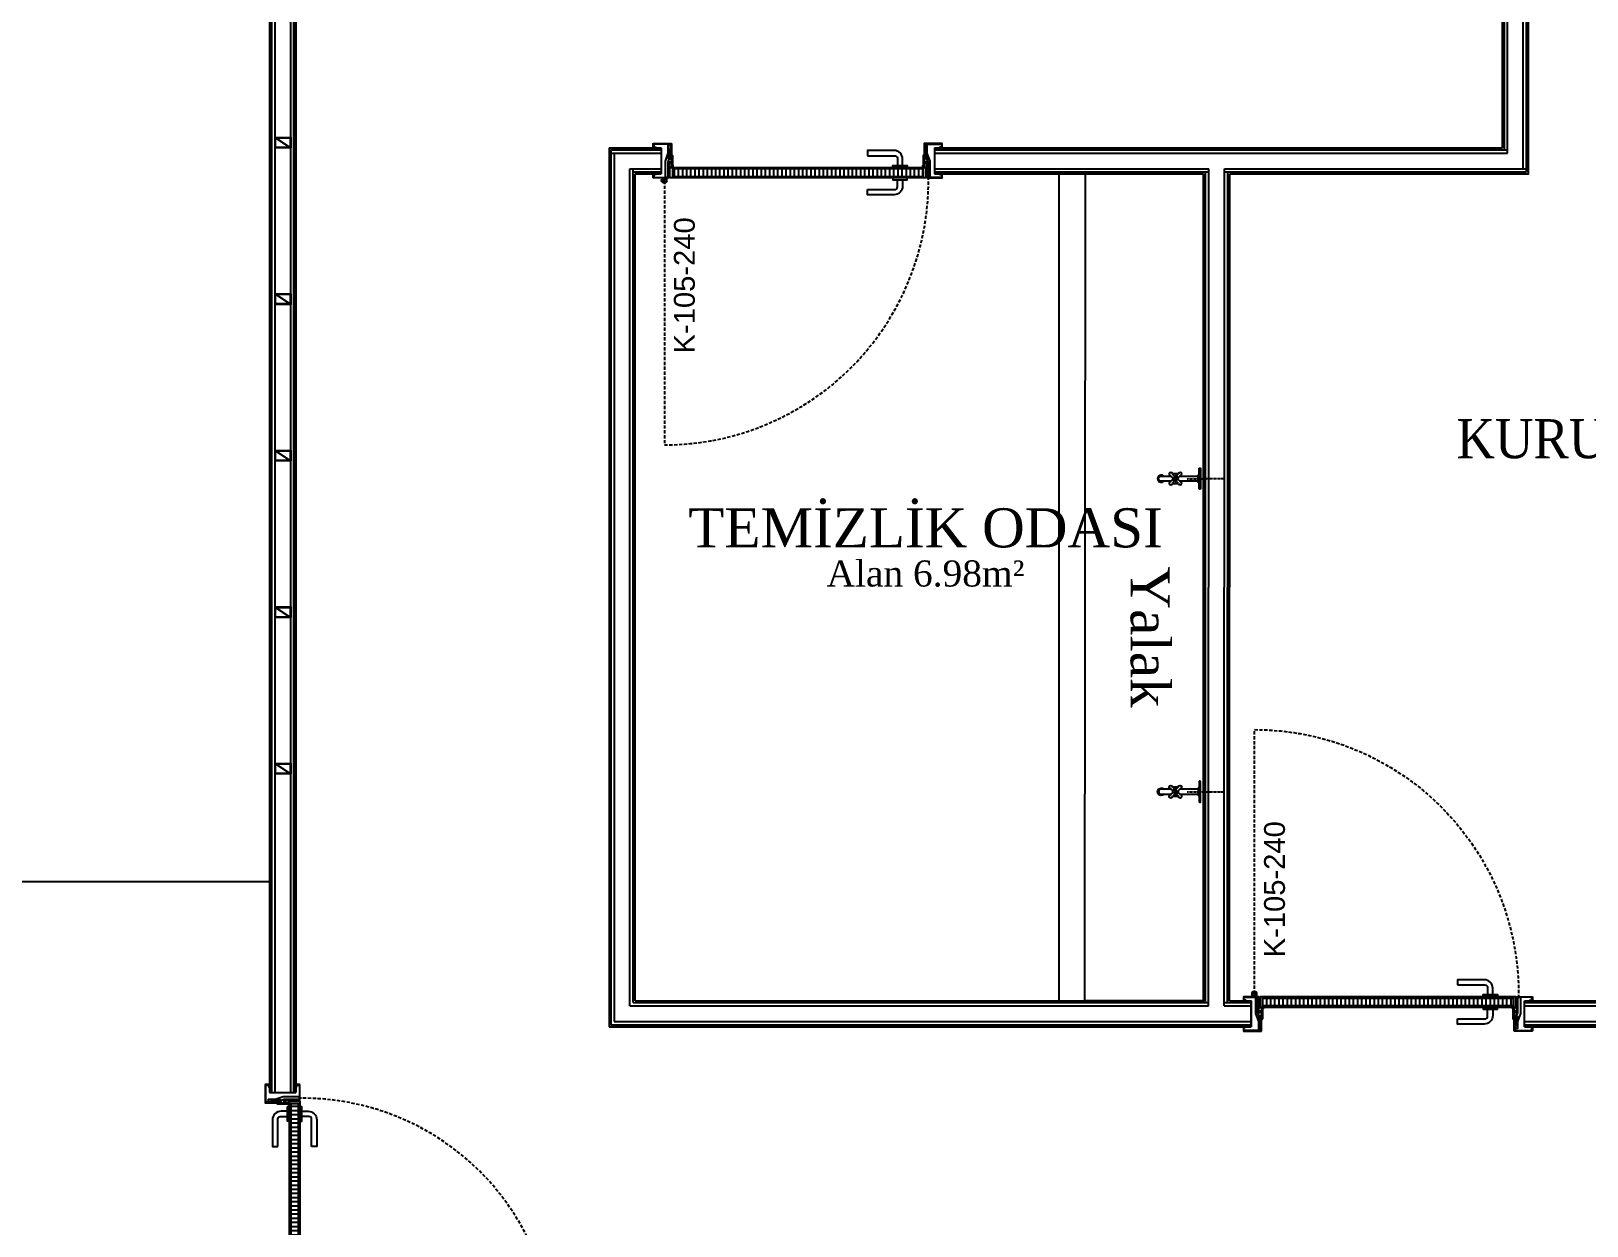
# Model space of a CAD drawing. Header units: millimetres. Extents: x -29311 to -3405, y 28913 to 42880.
# Drawn here: x -6708 to -6111, y 31558 to 32016 of the extents above; entities that cross this region are included whole.
import ezdxf
from ezdxf.enums import TextEntityAlignment as Align

# ---------------------------------------------------------------- set-up
doc = ezdxf.new("R2010")
doc.units = ezdxf.units.MM
doc.linetypes.add('ACAD_ISO07W100', pattern=[3, 0, -3])
doc.linetypes.add('HIDDEN', pattern=[0.375, 0.25, -0.125])
for name, color, linetype in [('A-DOSEME-GOR0.1', 77, 'Continuous'), ('A-DUVAR-ALCIPAN', 9, 'Continuous'), ('A-DUVAR-ALCIPAN-CELIK', 144, 'Continuous'), ('A-KAPI-AHSAP', 245, 'Continuous'), ('A-KAPI-AKSESUAR', 206, 'Continuous'), ('A-KAPI-METAL', 84, 'Continuous'), ('A-KAPI-PROFIL', 206, 'Continuous'), ('A-SIVA-ALCIPAN', 247, 'Continuous'), ('A-SIVA-IC', 97, 'Continuous'), ('A-TEFRIS-SABIT', 177, 'Continuous'), ('A-YAZI', 136, 'Continuous'), ('level', 10, 'Continuous')]:
    doc.layers.add(name, color=color, linetype=linetype)
doc.styles.get("Standard").update_dxf_attribs({"font": 'arial.ttf'})
doc.styles.add('YAZ-50', font='times.ttf', dxfattribs={"width": 0.9})

# ---------------------------------------------------------------- blocks, each defined once
blk = doc.blocks.new('40 60')
at = {"layer": 'A-DUVAR-ALCIPAN-CELIK'}
for points in [[(82132.16, 6001.66), (82132.16, 6007.66), (82128.16, 6007.66), (82128.16, 6001.66)], [(82132.01, 6001.81), (82132.01, 6007.51), (82128.31, 6007.51), (82128.31, 6001.81)]]:
    blk.add_lwpolyline(points, close=True, dxfattribs=at)
blk.add_lwpolyline([(82128.31, 6007.51), (82132.01, 6001.81)], dxfattribs=at)
blk = doc.blocks.new('A$C1989330F')
at = {"layer": 'A-KAPI-AKSESUAR'}
blk.add_lwpolyline([(27.5, 0), (-27.5, 0), (-27.5, -8), (27.5, -8)], close=True, dxfattribs=at)
blk.add_lwpolyline([(-125, -45), (-20, -45, 0.414214), (-10, -35), (-10, -8), (10, -8), (10, -32, -0.414214), (-23, -65), (-125, -65)], format="xyb", close=True, dxfattribs=at)
blk = doc.blocks.new('*U50')
at = {"ltscale": 12}
h = blk.add_hatch(dxfattribs=at)
h.set_pattern_fill('ANSI31', color=8, scale=5, angle=45)
h.set_pattern_definition([(90, (-1.915, 20), (-15.875, 3e-15), [])])
h.paths.add_polyline_path([(954.1, -130), (44, -130), (44, -160), (954.1, -160)])
at = {"color": 8, "linetype": 'HIDDEN', "ltscale": 50}
blk.add_lwpolyline([(12, -175), (12, -1139.1, 0.417281), (976.1, -164.9)], format="xyb", dxfattribs=at)
at = {"layer": 'A-KAPI-AHSAP'}
for points in [[(44, -165), (34, -165), (34, -148), (34, -148), (34, -125), (44, -125), (44, -165)], [(44, -125), (954.1, -125)], [(954.1, -165), (44, -165)], [(954.1, -165), (954.1, -125), (964.1, -125), (964.1, -165), (964.1, -165), (964.1, -165), (954.1, -165)]]:
    blk.add_lwpolyline(points, dxfattribs=at)
blk.add_lwpolyline([(954.1, -130), (44, -130), (44, -160), (954.1, -160)], close=True, dxfattribs=at)
at = {"layer": 'A-KAPI-AKSESUAR'}
for radius in [10, 5, 4]:
    blk.add_circle((12, -175), radius, dxfattribs=at)
at = {"layer": 'A-KAPI-METAL'}
for points in [[(-29, -32), (39, -32, -0.414214), (40, -33), (40, -95.9), (38, -95.9), (38, -34.5, 0.414214), (37.5, -34), (-27.5, -34, 0.414214), (-28, -34.5), (-28, -46, 0.414214), (-27.5, -46.5), (-20, -46.5), (-20, -48.5), (-29, -48.5, -0.414214), (-30, -47.5), (-30, -33, -0.414214)], [(1027.1, -32), (959.1, -32, 0.414214), (958.1, -33), (958.1, -95.9), (960.1, -95.9), (960.1, -34.5, -0.414214), (960.6, -34), (1025.6, -34, -0.414214), (1026.1, -34.5), (1026.1, -46, -0.414214), (1025.6, -46.5), (1018.1, -46.5), (1018.1, -48.5), (1027.1, -48.5, 0.414214), (1028.1, -47.5), (1028.1, -33, 0.414214)], [(-30, -151, -0.414214), (-29, -150), (-20, -150), (-20, -152), (-27.5, -152, 0.414214), (-28, -152.5), (-28, -162.5, 0.414214), (-27.5, -163), (26.5, -163, 0.414214), (27, -162.5), (27, -105, -0.414214), (28.2, -104), (41, -104, -0.414154), (42, -105), (42, -119.5), (42, -93.4), (42, -79.3), (42, -93.4), (40, -93.4), (40, -79.3, -1), (44, -79.3), (44, -119.8, -0.934642), (40, -119.5), (40, -106.5, 0.414214), (39.5, -106), (29.5, -106, 0.414214), (29, -106.5), (29, -164, -0.414214), (28, -165), (-29, -165, -0.414214), (-30, -164)], [(1028.1, -151, 0.414214), (1027.1, -150), (1018.1, -150), (1018.1, -152), (1025.6, -152, -0.414214), (1026.1, -152.5), (1026.1, -162.5, -0.414214), (1025.6, -163), (971.6, -163, -0.414214), (971.1, -162.5), (971.1, -104, 0.414214), (969.8, -103), (957.1, -103, 0.414154), (956.1, -104), (956.1, -119.5), (956.1, -93.4), (956.1, -79.3), (956.1, -93.4), (958.1, -93.4), (958.1, -79.3, 1), (954.1, -79.3), (954.1, -119.8, 0.938583), (958.1, -119.5), (958.1, -105.5, -0.414214), (958.6, -105), (968.5, -105, -0.414214), (969.1, -105.5), (969.1, -164, 0.414214), (970.1, -165), (1027.1, -165, 0.414214), (1028.1, -164)]]:
    blk.add_lwpolyline(points, format="xyb", close=True, dxfattribs=at)
at = {"layer": 'A-KAPI-PROFIL'}
for points in [[(16.5, -100.9), (27.5, -70.4), (27.5, -36.5), (37.5, -36.5), (37.5, -72.2), (25.9, -104.3), (25.9, -163), (16.5, -163)], [(981.6, -100.9), (970.6, -70.4), (970.6, -43.8), (960.6, -43.8), (960.6, -72.2), (972.2, -104.3), (972.2, -163), (981.6, -163)]]:
    blk.add_lwpolyline(points, close=True, dxfattribs=at)
for points in [[(36.5, -36.8), (37.5, -36.8), (37.5, -52.5), (29.6, -66.1), (29.6, -89.8), (36.6, -89.8), (36.6, -90.8), (28.6, -90.8), (28.6, -65.8), (36.5, -52.2), (36.5, -36.8)], [(961.6, -36.8), (960.6, -36.8), (960.6, -52.5), (968.5, -66.1), (968.5, -89.8), (961.5, -89.8), (961.5, -90.8), (969.5, -90.8), (969.5, -65.8), (961.6, -52.2), (961.6, -36.8)]]:
    blk.add_lwpolyline(points, dxfattribs=at)
at = {"layer": 'A-KAPI-PROFIL', "color": 8}
for points in [[(39.7, -111.2, 0.414214), (37.7, -109.2), (31.3, -109.2, 0.414214), (29.3, -111.2), (29.3, -122, 0.414214), (31.3, -124), (45.3, -124, 0.414214), (46.3, -123), (46.3, -120, 1), (44.3, -120), (44.3, -121.5), (39.7, -121.5)], [(968.8, -111.2, 0.414214), (966.8, -109.2), (960.4, -109.2, 0.414214), (958.4, -111.2), (958.4, -121.5), (953.8, -121.5), (953.8, -120, 1), (951.8, -120), (951.8, -123, 0.414214), (952.8, -124), (964.1, -124), (966.8, -124, 0.414214), (968.8, -122)]]:
    blk.add_lwpolyline(points, format="xyb", close=True, dxfattribs=at)
at = {"layer": 'DEFPOINTS', "linetype": 'ByBlock', "ltscale": 12}
for p, q in [((0, -48.5), (0, -150)), ((998.1, -48.5), (998.1, -125))]:
    blk.add_line(p, q, dxfattribs=at)
at = {"ltscale": 12, "xscale": -1, "rotation": 180}
blk.add_blockref('A$C1989330F', (916, -125), dxfattribs=at)
at = {"ltscale": 12}
blk.add_blockref('A$C1989330F', (916, -165), dxfattribs=at)
blk = doc.blocks.new('*U501')
at = {"ltscale": 12}
h = blk.add_hatch(dxfattribs=at)
h.set_pattern_fill('ANSI31', color=8, scale=5, angle=45)
h.set_pattern_definition([(90, (48.085, 20), (-15.875, 3e-15), [])])
h.paths.add_polyline_path([(1004.1, -130), (44, -130), (44, -160), (1004.1, -160)])
at = {"color": 8, "linetype": 'HIDDEN', "ltscale": 50}
blk.add_lwpolyline([(12.6, -176.2), (12.6, -1188.7, 0.417281), (1025, -165.6)], format="xyb", dxfattribs=at)
at = {"layer": 'A-KAPI-AHSAP'}
for points in [[(44, -165), (34, -165), (34, -148), (34, -148), (34, -125), (44, -125), (44, -165)], [(44, -125), (1004.1, -125)], [(1004.1, -165), (44, -165)], [(1004.1, -165), (1004.1, -125), (1014.1, -125), (1014.1, -165), (1014.1, -165), (1014.1, -165), (1004.1, -165)]]:
    blk.add_lwpolyline(points, dxfattribs=at)
blk.add_lwpolyline([(1004.1, -130), (44, -130), (44, -160), (1004.1, -160)], close=True, dxfattribs=at)
at = {"layer": 'A-KAPI-AKSESUAR'}
for radius in [10, 5, 4]:
    blk.add_circle((12, -175), radius, dxfattribs=at)
at = {"layer": 'A-KAPI-METAL'}
for points in [[(-29, -33.4), (39, -33.4, -0.414214), (40, -34.4), (40, -95.9), (38, -95.9), (38, -35.9, 0.414214), (37.5, -35.4), (-27.5, -35.4, 0.414214), (-28, -35.9), (-28, -47.4, 0.414214), (-27.5, -47.9), (-20, -47.9), (-20, -49.9), (-29, -49.9, -0.414214), (-30, -48.9), (-30, -34.4, -0.414214)], [(1077.1, -33.4), (1009.1, -33.4, 0.414214), (1008.1, -34.4), (1008.1, -95.9), (1010.1, -95.9), (1010.1, -35.9, -0.414214), (1010.6, -35.4), (1075.6, -35.4, -0.414214), (1076.1, -35.9), (1076.1, -47.4, -0.414214), (1075.6, -47.9), (1068.1, -47.9), (1068.1, -49.9), (1077.1, -49.9, 0.414214), (1078.1, -48.9), (1078.1, -34.4, 0.414214)], [(-30, -151, -0.414214), (-29, -150), (-20, -150), (-20, -152), (-27.5, -152, 0.414214), (-28, -152.5), (-28, -162.5, 0.414214), (-27.5, -163), (26.5, -163, 0.414214), (27, -162.5), (27, -105, -0.414214), (28.2, -104), (41, -104, -0.414154), (42, -105), (42, -119.5), (42, -94.8), (42, -80.7), (42, -94.8), (40, -94.8), (40, -80.7, -1), (44, -80.7), (44, -119.8, -0.934642), (40, -119.5), (40, -106.5, 0.414214), (39.5, -106), (29.5, -106, 0.414214), (29, -106.5), (29, -164, -0.414214), (28, -165), (-29, -165, -0.414214), (-30, -164)], [(1078.1, -151, 0.414214), (1077.1, -150), (1068.1, -150), (1068.1, -152), (1075.6, -152, -0.414214), (1076.1, -152.5), (1076.1, -162.5, -0.414214), (1075.6, -163), (1021.6, -163, -0.414214), (1021.1, -162.5), (1021.1, -104, 0.414214), (1019.8, -103), (1007.1, -103, 0.414154), (1006.1, -104), (1006.1, -119.5), (1006.1, -94.8), (1006.1, -80.7), (1006.1, -94.8), (1008.1, -94.8), (1008.1, -80.7, 1), (1004.1, -80.7), (1004.1, -119.8, 0.938583), (1008.1, -119.5), (1008.1, -105.5, -0.414214), (1008.6, -105), (1018.5, -105, -0.414214), (1019.1, -105.5), (1019.1, -164, 0.414214), (1020.1, -165), (1077.1, -165, 0.414214), (1078.1, -164)]]:
    blk.add_lwpolyline(points, format="xyb", close=True, dxfattribs=at)
at = {"layer": 'A-KAPI-PROFIL'}
for points in [[(16.5, -100.9), (27.5, -70.4), (27.5, -36.5), (37.5, -36.5), (37.5, -72.2), (25.9, -104.3), (25.9, -163), (16.5, -163)], [(1031.6, -100.9), (1020.6, -70.4), (1020.6, -43.8), (1010.6, -43.8), (1010.6, -72.2), (1022.2, -104.3), (1022.2, -163), (1031.6, -163)]]:
    blk.add_lwpolyline(points, close=True, dxfattribs=at)
for points in [[(36.5, -36.8), (37.5, -36.8), (37.5, -52.5), (29.6, -66.1), (29.6, -89.8), (36.6, -89.8), (36.6, -90.8), (28.6, -90.8), (28.6, -65.8), (36.5, -52.2), (36.5, -36.8)], [(1011.6, -36.8), (1010.6, -36.8), (1010.6, -52.5), (1018.5, -66.1), (1018.5, -89.8), (1011.5, -89.8), (1011.5, -90.8), (1019.5, -90.8), (1019.5, -65.8), (1011.6, -52.2), (1011.6, -36.8)]]:
    blk.add_lwpolyline(points, dxfattribs=at)
at = {"layer": 'A-KAPI-PROFIL', "color": 8}
for points in [[(39.7, -111.2, 0.414214), (37.7, -109.2), (31.3, -109.2, 0.414214), (29.3, -111.2), (29.3, -122, 0.414214), (31.3, -124), (45.3, -124, 0.414214), (46.3, -123), (46.3, -120, 1), (44.3, -120), (44.3, -121.5), (39.7, -121.5)], [(1018.8, -111.2, 0.414214), (1016.8, -109.2), (1010.4, -109.2, 0.414214), (1008.4, -111.2), (1008.4, -121.5), (1003.8, -121.5), (1003.8, -120, 1), (1001.8, -120), (1001.8, -123, 0.414214), (1002.8, -124), (1014.1, -124), (1016.8, -124, 0.414214), (1018.8, -122)]]:
    blk.add_lwpolyline(points, format="xyb", close=True, dxfattribs=at)
at = {"layer": 'DEFPOINTS', "linetype": 'ByBlock', "ltscale": 12}
for p, q in [((0, -49.9), (0, -150)), ((1048.1, -49.9), (1048.1, -125))]:
    blk.add_line(p, q, dxfattribs=at)
at = {"ltscale": 12, "xscale": -1, "rotation": 180}
blk.add_blockref('A$C1989330F', (916, -125), dxfattribs=at)
at = {"ltscale": 12}
blk.add_blockref('A$C1989330F', (916, -165), dxfattribs=at)
blk = doc.blocks.new('mus-pl1')
at = {"color": 0, "linetype": 'ByBlock'}
for p, q in [((-0.62, -9.37), (-1.01, -9.26)), ((-1.01, -9.85), (-0.62, -9.74)), ((-0.19, -8.93), (-0.3, -8.55)), ((-0.3, -10.56), (-0.19, -10.18)), ((0.19, -8.93), (0.3, -8.55)), ((0.3, -10.56), (0.19, -10.18)), ((0.62, -9.37), (1.01, -9.26)), ((1.01, -9.85), (0.62, -9.74))]:
    blk.add_line(p, q, dxfattribs=at)
at = {"color": 0, "linetype": 'ACAD_ISO07W100', "ltscale": 0.01}
blk.add_lwpolyline([(0.01, -5), (-0.01, 9.33)], dxfattribs=at)
at = {"color": 0, "linetype": 'ByBlock'}
blk.add_lwpolyline([(4, 0), (4, -0.2, -0.414214), (3.7, -0.5), (-3.7, -0.5, -0.414214), (-4, -0.2), (-4, 0)], format="xyb", close=True, dxfattribs=at)
for points in [[(1.3, -0.5), (1.3, -0.8), (-1.3, -0.8), (-1.3, -0.5)], [(-1, -7.85), (-1, -0.8)], [(-1.01, -9.26), (-1.83, -8.43)], [(-1.83, -10.68), (-1.01, -9.85)], [(-1.12, -7.73), (-0.3, -8.55)], [(-0.3, -10.56), (-1.12, -11.38)], [(0.3, -8.55), (1.12, -7.73)], [(1.12, -11.38), (0.3, -10.56)], [(1.83, -8.43), (1.01, -9.26)], [(1.01, -9.85), (1.83, -10.68)]]:
    blk.add_lwpolyline(points, dxfattribs=at)
for points in [[(1, -0.8), (1, -7.85, -0.381119)], [(-1.74, -8.52, 0.074817), (-1.83, -9.05), (-1.83, -10.05, 0.074817), (-1.74, -10.59, 0.080067)], [(-1, -7.18, 0.039052), (-1.28, -7.36)], [(-1.28, -11.75, 0.039052), (-1, -11.93, 0.258777)], [(1, -11.26), (1, -15, -1), (-1, -15), (-1, -11.26)], [(1.28, -7.36, 0.039051), (1, -7.18)], [(1, -11.93, 0.039051), (1.28, -11.75)], [(1.74, -10.59, 0.074817), (1.82, -10.05), (1.82, -9.05, 0.074817), (1.74, -8.52, 0.080066)]]:
    blk.add_lwpolyline(points, format="xyb", dxfattribs=at)
for radius in [0.65, 0.45]:
    blk.add_circle((0, -9.55), radius, dxfattribs=at)
for centre, radius, start, end in [((-1.77, -7.79), 0.65, 5.28486, 264.71514), ((-1.77, -11.32), 0.65, 95.28486, 354.71514), ((0, -9.55), 1.05, 73.43689, 196.56311), ((0, -9.55), 1.05, 253.43689, 16.56311), ((1.77, -7.79), 0.65, 275.28486, 174.71514), ((1.77, -11.32), 0.65, 185.28486, 84.71514), ((0, -15), 1.4, 140.28486, 39.71514), ((0, -15), 1.3, 140.28486, 39.71514)]:
    blk.add_arc(centre, radius, start, end, dxfattribs=at)

msp = doc.modelspace()

# ---------------------------------------------------------------- linework, layer by layer
at = {"layer": 'A-DOSEME-GOR0.1'}
msp.add_line((-6616.14, 31689.76), (-8257.64, 31689.76), dxfattribs=at)
at = {"layer": 'A-DUVAR-ALCIPAN'}
for p, q in [((-6615.39, 31609.07), (-6615.39, 32275.15)), ((-6614.14, 31609.07), (-6614.14, 32275.15)), ((-6608.14, 31609.07), (-6608.14, 32143.59)), ((-6606.89, 31609.07), (-6606.89, 32142.34))]:
    msp.add_line(p, q, dxfattribs=at)
for points in [[(-6142.97, 31970.4), (-6142.94, 32091.9)], [(-6141.72, 31969.15), (-6141.69, 32093.15)], [(-6135.72, 31963.15), (-6135.69, 32093.15)], [(-6134.47, 31961.9), (-6134.44, 32091.9)], [(-6485.39, 31970.4), (-6485.39, 31635)], [(-6485.39, 31970.4), (-6466.2, 31970.4)], [(-6485.39, 31969.15), (-6466.2, 31969.15)], [(-6484.14, 31969.15), (-6484.14, 31636.25)], [(-6466.2, 31971.15), (-6466.2, 31961.15)], [(-6361.39, 31971.15), (-6361.39, 31961.15)], [(-6361.39, 31970.4), (-6141.72, 31970.4)], [(-6361.39, 31969.15), (-6141.72, 31969.15)], [(-6478.14, 31642.25), (-6478.14, 31963.15)], [(-6478.14, 31963.15), (-6466.2, 31963.15)], [(-6476.89, 31643.5), (-6476.89, 31963.15)], [(-6361.39, 31963.15), (-6256.24, 31963.15)], [(-6256.33, 31642.25), (-6256.24, 31963.15)], [(-6250.33, 31642.25), (-6250.24, 31963.15)], [(-6250.24, 31963.15), (-6134.47, 31963.15)], [(-6476.89, 31961.9), (-6466.2, 31961.9)], [(-6361.39, 31961.9), (-6256.24, 31961.9)], [(-6257.58, 31643.5), (-6257.49, 31961.9)], [(-6250.24, 31961.9), (-6134.47, 31961.9)], [(-6249.08, 31643.5), (-6248.99, 31961.9)], [(-6478.14, 31642.25), (-6256.33, 31642.25)], [(-6476.89, 31643.5), (-6256.33, 31643.5)], [(-6250.33, 31643.5), (-6240, 31643.5)], [(-6250.33, 31642.25), (-6240, 31642.25)], [(-6135.19, 31643.5), (-5751.99, 31643.5)], [(-6135.19, 31642.25), (-5751.75, 31642.25)], [(-6485.39, 31635), (-6240, 31635)], [(-6484.14, 31636.25), (-6240, 31636.25)], [(-6135.19, 31636.25), (-5750.59, 31636.25)], [(-6135.19, 31635), (-5750.35, 31635)]]:
    msp.add_lwpolyline(points, dxfattribs=at)
at = {"layer": 'A-SIVA-ALCIPAN'}
for p, q in [((-6616.14, 31609.07), (-6616.14, 32273.64)), ((-6606.14, 31609.07), (-6606.14, 32141.59)), ((-6606.14, 32141.59), (-6606.14, 31609.07))]:
    msp.add_line(p, q, dxfattribs=at)
for points in [[(-6248.24, 31961.15), (-6133.72, 31961.15), (-6133.69, 32091.15)], [(-6143.72, 31971.15), (-6143.69, 32091.15)], [(-6486.14, 31971.15), (-6486.14, 31634.25)], [(-6486.14, 31971.15), (-6466.2, 31971.15)], [(-6361.39, 31971.15), (-6143.72, 31971.15)], [(-6476.14, 31644.25), (-6476.14, 31961.15)], [(-6476.14, 31961.15), (-6466.2, 31961.15)], [(-6361.39, 31961.15), (-6258.24, 31961.15)], [(-6258.33, 31644.25), (-6258.24, 31961.15)], [(-6248.33, 31644.25), (-6248.24, 31961.15)], [(-6476.14, 31644.25), (-6258.33, 31644.25)], [(-6248.33, 31644.25), (-6240, 31644.25)], [(-6240, 31644.25), (-6240, 31634.25)], [(-6135.19, 31644.25), (-5752.14, 31644.25)], [(-6135.19, 31634.25), (-6135.19, 31644.25)], [(-6486.14, 31634.25), (-6240, 31634.25)], [(-6135.19, 31634.25), (-5750.21, 31634.25)]]:
    msp.add_lwpolyline(points, dxfattribs=at)
at = {"layer": 'A-SIVA-IC'}
for points in [[(-6313.55, 31644.25), (-6313.55, 31961.08)], [(-6616.14, 31609.07), (-6606.14, 31609.07)]]:
    msp.add_lwpolyline(points, dxfattribs=at)
msp.add_lwpolyline([(-6258.24, 31961.15), (-6258.33, 31644.25), (-6303.72, 31644.24), (-6303.55, 31961.15)], close=True, dxfattribs=at)

# ---------------------------------------------------------------- block references
at = {"layer": 'A-DUVAR-ALCIPAN', "xscale": 0.1, "yscale": 0.1, "zscale": 0.1}
msp.add_blockref('*U501', (-6466.2, 31976.14), dxfattribs=at)
at = {"layer": 'A-DUVAR-ALCIPAN-CELIK', "xscale": -1, "rotation": 90}
for p in [(-606.49, 114103.31), (-606.49, 114043.31), (-606.49, 113983.31), (-606.49, 113923.31), (-606.49, 113863.31)]:
    msp.add_blockref('40 60', p, dxfattribs=at)
at = {"layer": 'A-KAPI-AHSAP', "xscale": 0.1, "yscale": 0.1, "zscale": 0.1, "rotation": 90}
msp.add_blockref('*U50', (-6621.14, 31509.26), dxfattribs=at)
at = {"layer": 'A-SIVA-ALCIPAN', "xscale": -0.1, "yscale": 0.1, "zscale": 0.1, "rotation": 180}
msp.add_blockref('*U501', (-6240, 31629.26), dxfattribs=at)
at = {"layer": 'A-TEFRIS-SABIT', "rotation": 270}
msp.add_blockref('mus-pl1', (-6259.49, 31844.34), dxfattribs=at)
at = {"layer": 'A-TEFRIS-SABIT', "xscale": -1, "rotation": 270}
msp.add_blockref('mus-pl1', (-6259.49, 31724.35), dxfattribs=at)

# ---------------------------------------------------------------- texts
at = {"layer": 'A-YAZI', "style": 'YAZ-50'}
for s, height, p in [('TEMİZLİK ODASI', 15, (-6364.84, 31818)), ('Alan 6.98m²', 10, (-6364.84, 31803))]:
    msp.add_text(s, height=height, dxfattribs=at).set_placement(p, align=Align.CENTER)
msp.add_text('Yalak', height=15, rotation=270, dxfattribs=at).set_placement((-6286.19, 31783.64), align=Align.CENTER)
msp.add_text('Yalak', height=15, rotation=270, dxfattribs=at).set_placement((-6286.19, 31783.64), align=Align.CENTER)
at = {"layer": 'A-YAZI', "insert": (-6068.96, 31867.16), "char_height": 15, "width": 257.6496, "attachment_point": 2, "style": 'YAZ-50'}
msp.add_mtext('KURU DEPO ALANI\\P 18,85m² ', dxfattribs=at)
at = {"layer": 'level', "char_height": 8, "width": 13.9869, "rotation": 90}
for insert, attachment_point in [((-6461.26, 31892.34), 1), ((-6235.07, 31713.05), 3)]:
    msp.add_mtext('K-105-240', dxfattribs=dict(at, insert=insert, attachment_point=attachment_point))

doc.saveas('drawing.dxf')
